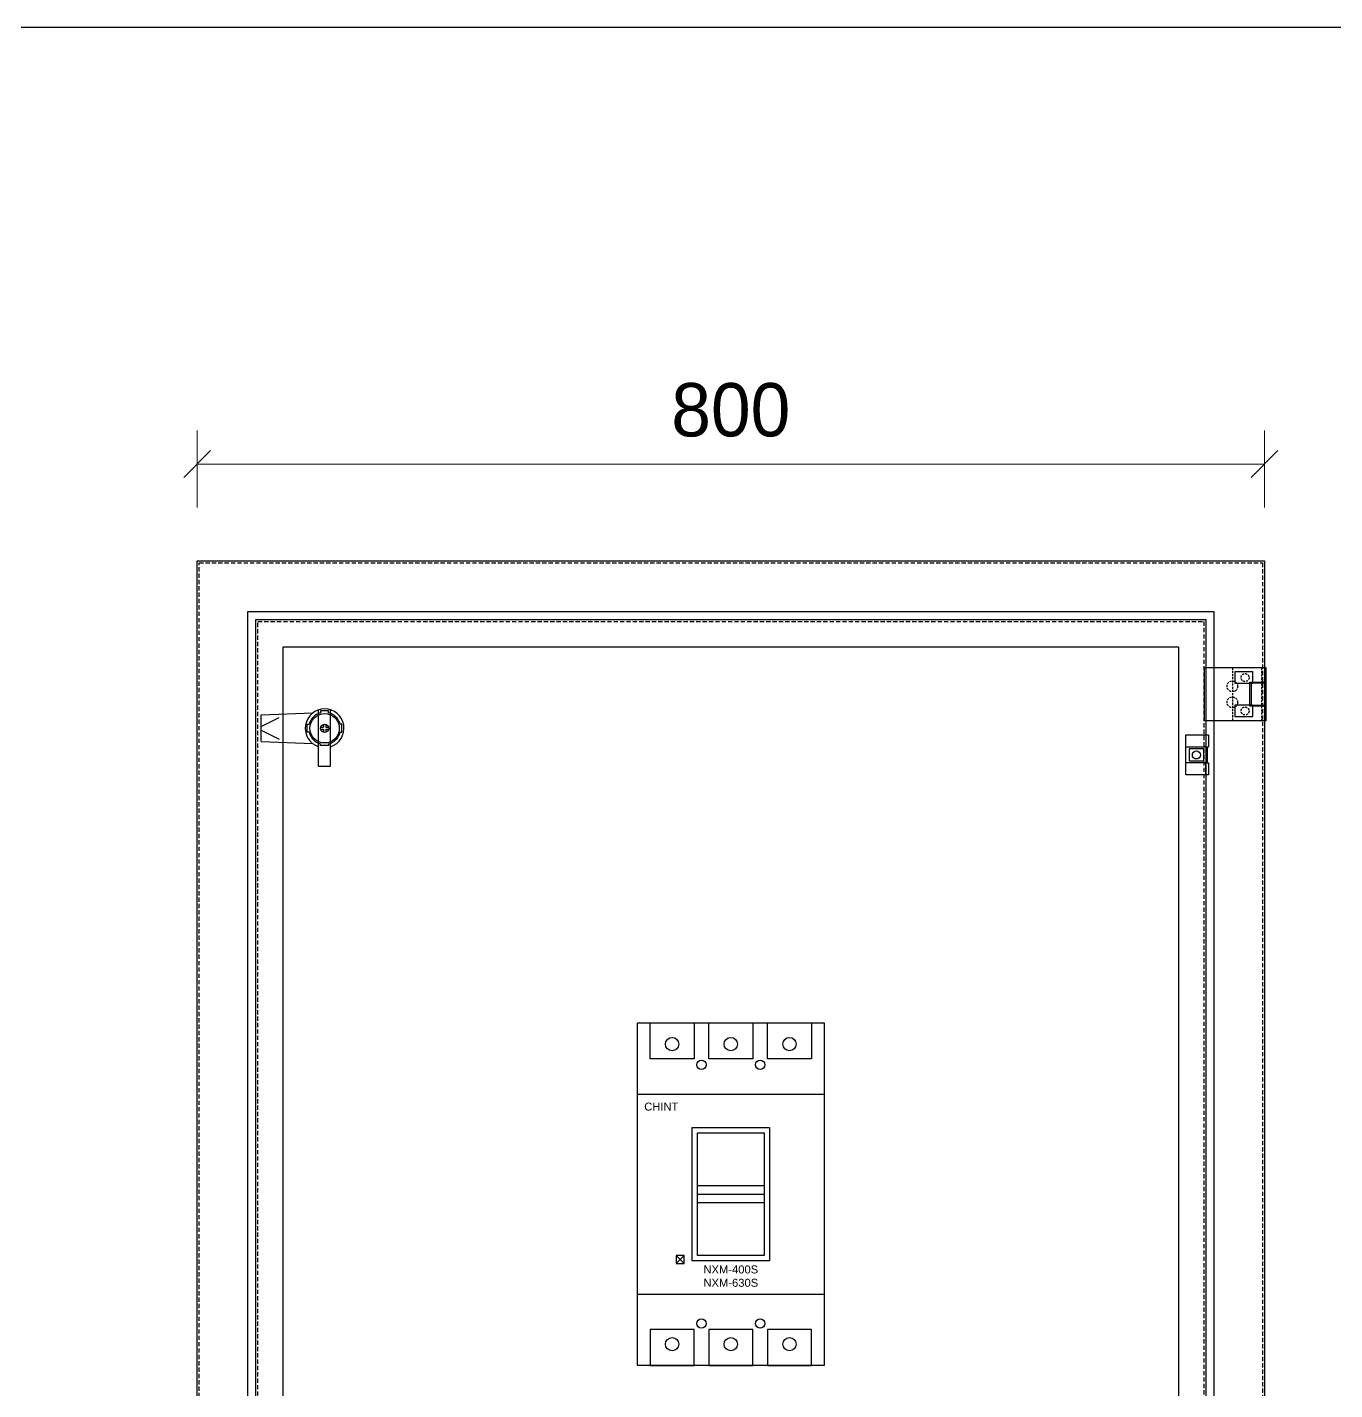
# Model space of a CAD drawing. Header units: millimetres. Extents: x 0 to 4277, y 0 to 3024.
# Drawn here: x 1163 to 2143, y 2002 to 3024 of the extents above; entities that cross this region are included whole.
import ezdxf
from ezdxf.enums import TextEntityAlignment as Align

# ---------------------------------------------------------------- set-up
doc = ezdxf.new("R2010")
doc.units = ezdxf.units.MM
doc.linetypes.add('HIDDEN2', pattern=[4.7625, 3.175, -1.5875])
doc.layers.add('DIM', color=253, linetype='Continuous')
doc.layers.add('HEATER', color=1, linetype='Continuous')
doc.styles.add('Arial', font='arial.ttf')
doc.styles.add('Tahoma (Input Text)', font='tahoma.ttf')
doc.dimstyles.new('Dim-40', dxfattribs={"dimtxt": 40, "dimasz": 20, "dimexe": 25, "dimexo": 40, "dimgap": 20, "dimtad": 1, "dimdec": 0, "dimtxsty": 'Standard', "dimblk": 'OBLIQUE', "dimcen": 15, "dimclrd": 5, "dimclre": 5, "dimclrt": 3, "dimazin": 3, "dimtfac": 1, "dimtdec": 0, "dimtmove": 0, "dimatfit": 3, "dimldrblk": 'ARCHTICK', "dimlwd": 9, "dimlwe": 9})

# ---------------------------------------------------------------- blocks, each defined once
blk = doc.blocks.new('khungtenAsean2')
at = {"color": 7}
blk.add_lwpolyline([(0, 0), (2970, 0), (2970, -2100), (0, -2100)], close=True, dxfattribs=at)
at = {"color": 1, "style": 'Tahoma (Input Text)', "flags": 8}
for tag, p in [('#01', (137.05, -2021.28)), ('#03', (506.57, -2019.3)), ('#05', (1106.63, -2021.28)), ('#07', (1834.68, -2021.28)), ('#09', (2146.72, -2021.28)), ('#02', (98.46, -2081.28)), ('#04', (486.11, -2081.28)), ('#06', (1065.33, -2081.28)), ('#08', (1817.45, -2081.28)), ('#10', (2146.72, -2081.28))]:
    blk.add_attdef(tag, p, '', height=25, dxfattribs=at)
blk.add_attdef('#11', text='', height=25, dxfattribs=at).set_placement((2914.99, -2067.35), align=Align.CENTER)
blk = doc.blocks.new('HL044-1.3-C')
at = {"color": 1, "linetype": 'HIDDEN2', "ltscale": 0.5}
for p, q in [((-25, 40), (-25, 0)), ((-3, 0), (-3, 40))]:
    blk.add_line(p, q, dxfattribs=at)
at = {"color": 1}
for p, q in [((-12, 29), (0, 29)), ((-12, 11), (-12, 29)), ((-11, 28.5), (0, 28.5)), ((-11, 28.5), (-11, 11.5)), ((0, 11), (-12, 11)), ((0, 11.5), (-11, 11.5))]:
    blk.add_line(p, q, dxfattribs=at)
blk.add_lwpolyline([(-46, 40), (0, 40), (0, 0), (-46, 0)], close=True, dxfattribs=at)
at = {"color": 1, "linetype": 'HIDDEN2', "ltscale": 0.5}
for centre, radius in [((-15.5, 32.5), 3), ((-25, 26), 4), ((-25, 14), 4), ((-15.5, 7.5), 3)]:
    blk.add_circle(centre, radius, dxfattribs=at)
blk = doc.blocks.new('SDGFGHGHG')
at = {"layer": 'HEATER'}
for p, q in [((860892.9, 570780.5), (860931.6, 570782)), ((860892.9, 570760.5), (860892.9, 570780.5)), ((860935.9, 570742), (860935.9, 570784.3)), ((860944.9, 570742), (860944.9, 570784.3)), ((860892.9, 570771.9), (860906.3, 570778.7)), ((860892.9, 570769.1), (860906.3, 570762.4)), ((860937.5, 570771.3), (860939.5, 570771.3)), ((860937.5, 570769.8), (860939.5, 570769.8)), ((860939.5, 570773.5), (860939.5, 570771.3)), ((860939.5, 570769.8), (860939.5, 570767.6)), ((860941.3, 570773.5), (860941.3, 570771.3)), ((860941.3, 570771.3), (860943.4, 570771.3)), ((860941.3, 570769.8), (860941.3, 570767.6)), ((860941.3, 570769.8), (860943.4, 570769.8)), ((860892.9, 570760.5), (860931.6, 570759.1)), ((860935.9, 570742), (860944.9, 570742))]:
    blk.add_line(p, q, dxfattribs=at)
blk.add_circle((860940.4, 570770.5), 3.08, dxfattribs=at)
blk.add_arc((860940.4, 570770.5), 14.5, 288.08, 251.92, dxfattribs=at)
blk = doc.blocks.new('SĐFHGGH')
at = {"layer": 'HEATER'}
for points in [[(860943.4, 570717), (860943.4, 570718.4), (860937.4, 570718.4), (860937.4, 570717)], [(860928.8, 570702.4), (860927.4, 570702.4), (860927.4, 570708.4), (860928.8, 570708.4)], [(860952.1, 570702.4), (860953.4, 570702.4), (860953.4, 570708.4), (860952.1, 570708.4)], [(860943.4, 570693.8), (860943.4, 570692.4), (860937.4, 570692.4), (860937.4, 570693.8)]]:
    blk.add_lwpolyline(points, dxfattribs=at)
for start, end in [(104.4775, 165.5225), (14.4775, 75.5225), (194.4775, 255.5225), (284.4775, 345.5225)]:
    blk.add_arc((860940.4, 570705.4), 12, start, end, dxfattribs=at)
blk = doc.blocks.new('MS722')
for name, p in [('SDGFGHGHG', (-860940.4, -570770.5)), ('SĐFHGGH', (-860940.4, -570705.4))]:
    blk.add_blockref(name, p)
blk = doc.blocks.new('HL003-2-2')
at = {"color": 1}
for p, q in [((15, 21), (15, 12)), ((16, 12), (17, 12)), ((15, -9), (15, 0)), ((16, 0), (17, 0))]:
    blk.add_line(p, q, dxfattribs=at)
blk.add_lwpolyline([(17, 0), (17, -9), (0, -9), (0, 21), (17, 21), (17, 12)], dxfattribs=at)
blk.add_lwpolyline([(0, 12), (16, 12), (16, 0), (0, 0)], close=True, dxfattribs=at)
blk.add_circle((8, 6), 3, dxfattribs=at)
blk = doc.blocks.new('*D10')
at = {"color": 0, "linetype": 'ByBlock', "lineweight": -2}
for p, q in [((1300.2, 2706.5), (1280.2, 2686.5)), ((2080.2, 2686.5), (2100.2, 2706.5))]:
    blk.add_line(p, q, dxfattribs=at)
at = {"layer": 'Defpoints', "color": 0, "transparency": 16777216}
for p in [(2090.2, 2696.5), (1290.2, 2623.8), (2090.2, 2623.8)]:
    blk.add_point(p, dxfattribs=at)
at = {"layer": 'DIM', "color": 5, "lineweight": 9, "transparency": 16777216}
for p, q in [((1290.2, 2663.8), (1290.2, 2721.5)), ((2090.2, 2663.8), (2090.2, 2721.5)), ((1290.2, 2696.5), (2090.2, 2696.5))]:
    blk.add_line(p, q, dxfattribs=at)
at = {"layer": 'DIM', "color": 3, "transparency": 16777216, "insert": (1690.2, 2736.9), "char_height": 40, "attachment_point": 5}
blk.add_mtext('800', dxfattribs=at)
blk = doc.blocks.new('_ArchTick')
at = {"color": 0, "const_width": 0.15}
blk.add_lwpolyline([(-0.5, -0.5), (0.5, 0.5)], dxfattribs=at)
blk = doc.blocks.new('_Oblique')
at = {"color": 0, "linetype": 'ByBlock', "lineweight": -2}
blk.add_line((-0.5, -0.5), (0.5, 0.5), dxfattribs=at)
blk = doc.blocks.new('nxm-400-630-1')
at = {"color": 7}
for p, q in [((29465.1, -129525.9), (29605.1, -129525.9)), ((29510.1, -129600.9), (29560.1, -129600.9)), ((29494.1, -129652.9), (29500.1, -129646.9)), ((29500.1, -129652.9), (29494.1, -129646.9)), ((29465.1, -129675.9), (29605.1, -129675.9))]:
    blk.add_line(p, q, dxfattribs=at)
for points in [[(29465.1, -129472.4), (29605.1, -129472.4), (29605.1, -129729.4), (29465.1, -129729.4)], [(29510.1, -129554.9), (29560.1, -129554.9), (29560.1, -129646.9), (29510.1, -129646.9)], [(29510.1, -129594.4), (29560.1, -129594.4), (29560.1, -129607.4), (29510.1, -129607.4)], [(29494.1, -129652.9), (29500.1, -129652.9), (29500.1, -129646.9), (29494.1, -129646.9)]]:
    blk.add_lwpolyline(points, close=True, dxfattribs=at)
at = {"color": 1}
for points in [[(29474.6, -129472.4), (29507.6, -129472.4), (29507.6, -129499.4), (29474.6, -129499.4)], [(29474.6, -129729.4), (29507.6, -129729.4), (29507.6, -129702.4), (29474.6, -129702.4)]]:
    blk.add_lwpolyline(points, close=True, dxfattribs=at)
at = {"color": 2}
for points in [[(29518.6, -129472.4), (29551.6, -129472.4), (29551.6, -129499.4), (29518.6, -129499.4)], [(29518.6, -129729.4), (29551.6, -129729.4), (29551.6, -129702.4), (29518.6, -129702.4)]]:
    blk.add_lwpolyline(points, close=True, dxfattribs=at)
at = {"color": 5}
for points in [[(29562.6, -129472.4), (29595.6, -129472.4), (29595.6, -129499.4), (29562.6, -129499.4)], [(29562.6, -129729.4), (29595.6, -129729.4), (29595.6, -129702.4), (29562.6, -129702.4)]]:
    blk.add_lwpolyline(points, close=True, dxfattribs=at)
at = {"color": 1}
for centre in [(29491.1, -129488.4), (29491.1, -129713.4)]:
    blk.add_circle(centre, 5, dxfattribs=at)
at = {"color": 2}
for centre in [(29535.1, -129488.4), (29535.1, -129713.4)]:
    blk.add_circle(centre, 5, dxfattribs=at)
at = {"color": 5}
for centre in [(29579.1, -129488.4), (29579.1, -129713.4)]:
    blk.add_circle(centre, 5, dxfattribs=at)
at = {"color": 7}
for centre in [(29513.1, -129503.9), (29557.1, -129503.9), (29513.1, -129697.9), (29557.1, -129697.9)]:
    blk.add_circle(centre, 3.5, dxfattribs=at)
at = {"color": 7, "char_height": 6, "width": 25.603, "attachment_point": 5, "style": 'Arial'}
for s, insert in [('CHINT', (29483, -129535.3)), ('NXM-400S\\PNXM-630S', (29535.1, -129662.4))]:
    blk.add_mtext(s, dxfattribs=dict(at, insert=insert))

msp = doc.modelspace()

# ---------------------------------------------------------------- linework, layer by layer
for points in [[(1290.2, 2623.8), (2090.2, 2623.8), (2090.2, 1423.8), (1290.2, 1423.8)], [(1328.2, 2585.8), (2052.2, 2585.8), (2052.2, 1461.8), (1328.2, 1461.8)], [(2068.2, 2540.8), (2081.2, 2540.8), (2081.2, 2531.8), (2068.2, 2531.8)], [(2068.2, 2515.8), (2081.2, 2515.8), (2081.2, 2506.8), (2068.2, 2506.8)], [(2044.7, 2482.8), (2033.7, 2482.8), (2033.7, 2473.8), (2044.7, 2473.8)]]:
    msp.add_lwpolyline(points, close=True)
at = {"linetype": 'HIDDEN2'}
msp.add_lwpolyline([(1291.7, 2622.3), (2088.7, 2622.3), (2088.7, 1425.3), (1291.7, 1425.3)], close=True, dxfattribs=at)
at = {"color": 6}
msp.add_lwpolyline([(1334.2, 2579.8), (2046.2, 2579.8), (2046.2, 1467.8), (1334.2, 1467.8)], close=True, dxfattribs=at)
at = {"color": 6, "linetype": 'HIDDEN2'}
msp.add_lwpolyline([(1335.7, 2578.3), (2044.7, 2578.3), (2044.7, 1469.3), (1335.7, 1469.3)], close=True, dxfattribs=at)
at = {"color": 3}
msp.add_lwpolyline([(1354.7, 2559.3), (2025.7, 2559.3), (2025.7, 1488.3), (1354.7, 1488.3)], close=True, dxfattribs=at)
at = {"color": 2}
for points in [[(1661.2, 2199), (1719.2, 2199), (1719.2, 2099), (1661.2, 2099)], [(1665.2, 2195), (1715.2, 2195), (1715.2, 2103), (1665.2, 2103)]]:
    msp.add_lwpolyline(points, close=True, dxfattribs=at)
msp.add_circle((1385.7, 2498.3), 11)

# ---------------------------------------------------------------- block references
at = {"xscale": 1.440000000002328, "yscale": 1.440000000002328, "zscale": 1.440000000002328}
msp.add_blockref('khungtenAsean2', (0, 3024), dxfattribs=at)
for name, p in [('HL044-1.3-C', (2091.2, 2503.8)), ('MS722', (1385.7, 2498.3)), ('HL003-2-2', (2031.2, 2472.3)), ('nxm-400-630-1', (-27844.9, 131749.9))]:
    msp.add_blockref(name, p)

# ---------------------------------------------------------------- dimensions: what is measured, and where the dimension line sits
at = {"layer": 'DIM', "color": 2}
dim = msp.add_linear_dim(base=(2090.2, 2696.5), p1=(1290.2, 2623.8), p2=(2090.2, 2623.8), dimstyle='Dim-40', dxfattribs=at)
dim.commit()
dim.dimension.update_dxf_attribs({"geometry": '*D10', "text_midpoint": (1690.2, 2736.9)})

doc.saveas('drawing.dxf')
